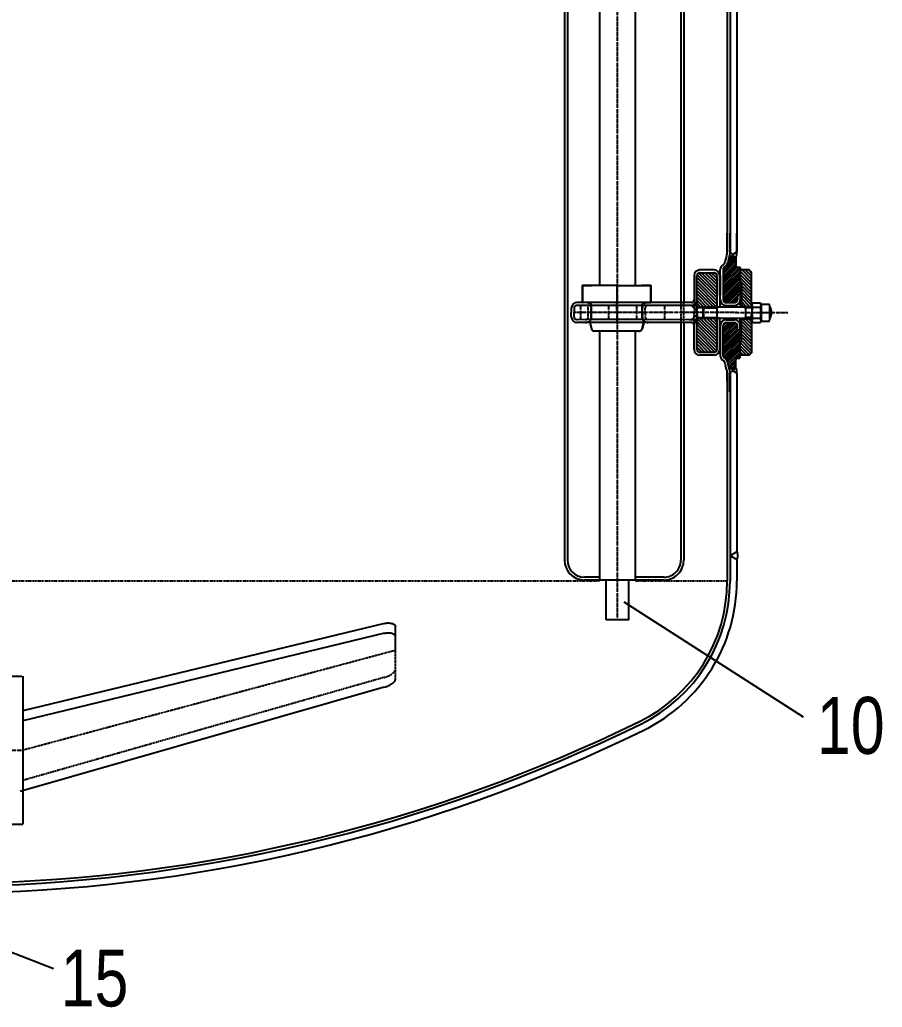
# Model space of a CAD drawing. Extents: x 77471 to 85881, y 26709 to 38599.
# Drawn here: x 79771 to 81287, y 32451 to 34186 of the extents above; entities that cross this region are included whole.
import ezdxf
from ezdxf.enums import TextEntityAlignment as Align

# ---------------------------------------------------------------- set-up
doc = ezdxf.new("R2010")
doc.units = 0
doc.header["$MEASUREMENT"] = 0
for name, pattern in [('DASHDOT', [1, 0.5, -0.25, 0, -0.25]), ('DASHED', [0.75, 0.5, -0.25]), ('DIVIDE', [1.25, 0.5, -0.25, 0, -0.25, 0, -0.25])]:
    doc.linetypes.add(name, pattern=pattern)
for name, color, linetype in [('10', 7, 'CONTINUOUS'), ('11', 7, 'CONTINUOUS'), ('15', 7, 'CONTINUOUS'), ('20', 7, 'CONTINUOUS'), ('21', 7, 'CONTINUOUS'), ('22', 7, 'CONTINUOUS'), ('30', 7, 'CONTINUOUS'), ('49', 7, 'CONTINUOUS'), ('5', 7, 'CONTINUOUS'), ('60', 7, 'CONTINUOUS')]:
    doc.layers.add(name, color=color, linetype=linetype)
doc.styles.get("Standard").update_dxf_attribs({"font": 'txt', "height": 0.2})

msp = doc.modelspace()

# ---------------------------------------------------------------- linework, layer by layer
at = {"layer": '10', "color": 3, "linetype": 'Continuous'}
for p, q in [((80790.3, 34979.2), (80790.3, 33719.1)), ((80853.3, 34979.1), (80853.3, 33718.8)), ((80866.3, 33659.1), (80775.1, 33659.1)), ((80790.3, 33639.4), (80790.3, 33201.6)), ((80853.3, 33639.1), (80853.3, 33201.6)), ((81014.8, 33566.1), (81014.8, 33246.6)), ((81019.8, 33566.3), (81019.8, 33246.6)), ((81031.8, 33565.3), (81031.8, 33251.2)), ((81014.8, 33246.6), (81014.8, 33200.1)), ((81019.8, 33246.6), (81019.8, 33200.1)), ((81031.8, 33237.7), (81031.8, 33200.1))]:
    msp.add_line(p, q, dxfattribs=at)
at = {"layer": '10', "color": 92, "linetype": 'Continuous'}
for p, q in [((81014.8, 34906.1), (81014.8, 33776.8)), ((81019.8, 34906.3), (81019.8, 33776.6)), ((81031.8, 34905.3), (81031.8, 33777.6)), ((81014.8, 33777.1), (81014.8, 33811.2)), ((81019.7, 33811.2), (81019.7, 33776.9)), ((81019.8, 33776.9), (81019.8, 33804.9)), ((81031.8, 33777.9), (81031.8, 33811.2)), ((81014.7, 33792.7), (81014.7, 33776.9)), ((81025.4, 33774.3), (81031.8, 33777.9)), ((81028.7, 33764.6), (81007.7, 33743.6)), ((81028.7, 33768.8), (81007.8, 33747.9)), ((81013.8, 33770.7), (81011.9, 33764.8)), ((81019.8, 33776.9), (81015.7, 33760.7)), ((81026.5, 33770.8), (81015.7, 33760)), ((81024.3, 33771.4), (81017.5, 33767.5)), ((81021, 33769.5), (81017.6, 33766.2)), ((81024.3, 33774.3), (81019.8, 33776.9)), ((81024.3, 33774.3), (81025.4, 33774.3)), ((81024.3, 33771.4), (81025.4, 33771.4)), ((81025.4, 33771.4), (81029.7, 33769)), ((81029.7, 33769), (81029.7, 33753.4)), ((81002.7, 33693.9), (81002.7, 33747.2)), ((81028.7, 33760.4), (81007.7, 33739.4)), ((81028.7, 33756.1), (81007.7, 33735.1)), ((81029.1, 33752.2), (81007.7, 33730.9)), ((81032.6, 33751.5), (81007.7, 33726.6)), ((81036.8, 33751.4), (81007.7, 33722.4)), ((81037.7, 33748.1), (81007.7, 33718.1)), ((81007.7, 33747.2), (81007.7, 33693.9)), ((81037.7, 33743.9), (81007.7, 33713.9)), ((81031.7, 33751.4), (81036.7, 33751.4)), ((81036.7, 33751.4), (81037.7, 33750.4)), ((81037.7, 33750.4), (81037.7, 33681.4)), ((81037.7, 33739.7), (81007.7, 33709.7)), ((81037.7, 33735.4), (81007.7, 33705.4)), ((81037.7, 33731.2), (81007.7, 33701.2)), ((81037.7, 33726.9), (81007.7, 33696.9)), ((80760.7, 33719.1), (80760.7, 33689.1)), ((80820.7, 33719.1), (80760.7, 33719.1)), ((80760.7, 33719.1), (80760.7, 33689.1)), ((80761.1, 33719.1), (80760.7, 33718.7)), ((80820.7, 33719.1), (80880.7, 33719.1)), ((80880.5, 33719.1), (80880.7, 33718.8)), ((80880.7, 33719.1), (80880.7, 33689.1)), ((80880.7, 33719.1), (80880.7, 33689.1)), ((81002.1, 33711.5), (81001.7, 33711.1)), ((81002.7, 33710.7), (81001.7, 33709.7)), ((81002.7, 33709.3), (81001.7, 33710.3)), ((81002.7, 33709.3), (81001.7, 33708.3)), ((81002.7, 33707.9), (81001.7, 33708.9)), ((81002.7, 33710.7), (81002, 33711.5)), ((81037.7, 33722.7), (81007.9, 33692.8)), ((81037.7, 33718.4), (81009.6, 33690.2)), ((81037.7, 33714.2), (81012.6, 33689)), ((81037.7, 33710), (81016.7, 33689)), ((81002.7, 33707.9), (81001.7, 33706.9)), ((81002.7, 33706.4), (81001.7, 33707.4)), ((81002.7, 33706.4), (81001.7, 33705.4)), ((81002.7, 33705), (81001.7, 33706)), ((81002.7, 33705), (81001.7, 33704)), ((81002.7, 33703.6), (81001.7, 33704.6)), ((81002.7, 33703.6), (81001.7, 33702.6)), ((81002.7, 33702.2), (81001.7, 33703.2)), ((81002.1, 33701.5), (81001.7, 33701.8)), ((81002.7, 33702.2), (81002, 33701.5)), ((81032.7, 33700.7), (81021, 33689)), ((81032.7, 33696.5), (81025.2, 33689)), ((81032, 33691.4), (81030.4, 33689.9)), ((81032.7, 33701.5), (81037.7, 33704.3)), ((81032.7, 33701.5), (81032.7, 33694)), ((81037.7, 33705.7), (81034.5, 33702.5)), ((80760.7, 33689.3), (80761, 33689.1)), ((80760.7, 33689.3), (80761, 33689.1)), ((80765.7, 33689.1), (80760.7, 33689.1)), ((80765.7, 33689.1), (80760.7, 33689.1)), ((80776.2, 33674.1), (80776.2, 33684.1)), ((80776.2, 33674.1), (80776.2, 33684.1)), ((80776.2, 33662.3), (80776.2, 33684.1)), ((80865.2, 33662.3), (80865.2, 33684.1)), ((80865.2, 33662.3), (80865.2, 33684.1)), ((80870.2, 33689.1), (80880.7, 33689.1)), ((80870.2, 33689.1), (80880.7, 33689.1)), ((81012.7, 33689), (81027.8, 33689)), ((81012.8, 33684), (81027.7, 33684)), ((80774.8, 33658.7), (80774.7, 33658.7)), ((80774.8, 33658.7), (80774.7, 33658.7)), ((80866.7, 33658.7), (80866.8, 33658.7)), ((80866.7, 33658.7), (80866.8, 33658.7)), ((81012.7, 33659), (81027.7, 33659)), ((81037.7, 33592.5), (81037.7, 33661.5)), ((80773.4, 33653.8), (80776.4, 33642.8)), ((80773.4, 33653.8), (80776.4, 33642.8)), ((80860.3, 33639.1), (80781.2, 33639.1)), ((80827.2, 33639.1), (80814.2, 33639.1)), ((80826.9, 33639.1), (80814.5, 33639.1)), ((80858.7, 33639.1), (80860.3, 33639.1)), ((80868.1, 33653.8), (80865.1, 33642.8)), ((80865.1, 33642.8), (80868.1, 33653.8)), ((81002.1, 33641.4), (81001.7, 33641.1)), ((81002.7, 33640.7), (81001.7, 33639.7)), ((81002.7, 33639.3), (81001.7, 33640.3)), ((81002.7, 33639.3), (81001.7, 33638.3)), ((81002.7, 33640.7), (81002, 33641.4)), ((81002.7, 33649), (81002.7, 33595.7)), ((81013.8, 33654), (81007.7, 33647.9)), ((81018, 33654), (81007.7, 33643.7)), ((81022.3, 33653.9), (81007.7, 33639.4)), ((81026.5, 33653.9), (81007.7, 33635.2)), ((81030, 33653.2), (81007.7, 33630.9)), ((81032.1, 33651), (81007.7, 33626.7)), ((81007.7, 33595.7), (81007.7, 33649)), ((81032.7, 33647.5), (81007.7, 33622.5)), ((81032.7, 33643.2), (81007.7, 33618.2)), ((81034.3, 33640.5), (81007.7, 33614)), ((81037, 33639), (81007.7, 33609.7)), ((81012.7, 33654), (81027.7, 33654)), ((81032.7, 33641.5), (81032.7, 33649)), ((81032.7, 33641.5), (81037.7, 33638.6)), ((81002.7, 33637.9), (81001.7, 33638.9)), ((81002.7, 33637.9), (81001.7, 33636.9)), ((81002.7, 33636.5), (81001.7, 33637.5)), ((81002.7, 33636.5), (81001.7, 33635.5)), ((81002.7, 33635), (81001.7, 33636)), ((81002.7, 33635), (81001.7, 33634)), ((81002.7, 33633.6), (81001.7, 33634.6)), ((81002.7, 33633.6), (81001.7, 33632.6)), ((81002.7, 33632.2), (81001.7, 33633.2)), ((81002.1, 33631.4), (81001.7, 33631.8)), ((81002.7, 33632.2), (81002, 33631.4)), ((81037.7, 33635.5), (81007.7, 33605.5)), ((81037.7, 33631.2), (81007.7, 33601.2)), ((81037.7, 33627), (81007.7, 33597)), ((81037.7, 33622.8), (81008.3, 33593.3)), ((81037.7, 33618.5), (81010.5, 33591.3)), ((81037.7, 33614.3), (81012.9, 33589.4)), ((81037.7, 33610), (81014.7, 33587)), ((81037.7, 33605.8), (81015.6, 33583.6)), ((81037.7, 33601.5), (81016.5, 33580.3)), ((81029.7, 33589.3), (81017.5, 33577)), ((81029.7, 33573.9), (81029.7, 33589.5)), ((81031.7, 33591.5), (81036.7, 33591.5)), ((81037.7, 33597.3), (81031.9, 33591.5)), ((81037.7, 33593.1), (81036.1, 33591.5)), ((81036.7, 33591.5), (81037.7, 33592.5)), ((81013.8, 33572.2), (81011.9, 33578.1)), ((81019.8, 33566.3), (81015.7, 33582.5)), ((81024.3, 33571.5), (81017.5, 33575.4)), ((81029.7, 33585.1), (81019.1, 33574.4)), ((81029.7, 33580.8), (81021.8, 33572.9)), ((81024.3, 33571.5), (81025.4, 33571.5)), ((81029.7, 33576.6), (81024.6, 33571.5)), ((81025.4, 33571.5), (81029.7, 33573.9)), ((81014.7, 33550.5), (81014.7, 33566.3)), ((81014.8, 33566.1), (81014.8, 33532)), ((81019.7, 33532), (81019.7, 33566.3)), ((81024.3, 33569), (81019.8, 33566.3)), ((81019.8, 33566.3), (81019.8, 33538.3)), ((81024.3, 33569), (81025.4, 33569)), ((81025.4, 33569), (81031.8, 33565.3)), ((81031.8, 33565.3), (81031.8, 33532))]:
    msp.add_line(p, q, dxfattribs=at)
at = {"layer": '10', "color": 2, "linetype": 'DASHDOT'}
msp.add_line((80820.7, 33719.1), (80820.7, 33689.1), dxfattribs=at)
at = {"layer": '10', "color": 1, "linetype": 'Continuous'}
for p, q in [((81001.9, 33711.5), (81001.7, 33711.3)), ((81002.3, 33711.5), (81001.7, 33710.9)), ((81002.7, 33711.5), (81001.7, 33710.5)), ((81002.7, 33710.2), (81001.7, 33711.2)), ((81002.7, 33711), (81001.7, 33710)), ((81002.7, 33709.8), (81001.7, 33710.8)), ((81002.7, 33710.6), (81001.7, 33709.6)), ((81002.7, 33709.4), (81001.7, 33710.4)), ((81002.7, 33710.2), (81001.7, 33709.2)), ((81002.7, 33709), (81001.7, 33710)), ((81002.7, 33709.8), (81001.7, 33708.8)), ((81002.7, 33708.5), (81001.7, 33709.5)), ((81002.7, 33709.3), (81001.7, 33708.3)), ((81002.7, 33708.1), (81001.7, 33709.1)), ((81002.7, 33708.9), (81001.7, 33707.9)), ((81002.7, 33707.7), (81001.7, 33708.7)), ((81002.7, 33708.5), (81001.7, 33707.5)), ((81002.7, 33710.7), (81001.9, 33711.5)), ((81002.7, 33711.1), (81002.4, 33711.5)), ((81002.7, 33707.3), (81001.7, 33708.3)), ((81002.7, 33708.1), (81001.7, 33707.1)), ((81002.7, 33706.8), (81001.7, 33707.8)), ((81002.7, 33707.7), (81001.7, 33706.7)), ((81002.7, 33706.4), (81001.7, 33707.4)), ((81002.7, 33707.2), (81001.7, 33706.2)), ((81002.7, 33706), (81001.7, 33707)), ((81002.7, 33706.8), (81001.7, 33705.8)), ((81002.7, 33705.6), (81001.7, 33706.6)), ((81002.7, 33706.4), (81001.7, 33705.4)), ((81002.7, 33705.1), (81001.7, 33706.1)), ((81002.7, 33706), (81001.7, 33705)), ((81002.7, 33704.7), (81001.7, 33705.7)), ((81002.7, 33705.5), (81001.7, 33704.5)), ((81002.7, 33704.3), (81001.7, 33705.3)), ((81002.7, 33705.1), (81001.7, 33704.1)), ((81002.7, 33703.9), (81001.7, 33704.9)), ((81002.7, 33704.7), (81001.7, 33703.7)), ((81002.7, 33703.4), (81001.7, 33704.4)), ((81002.7, 33704.3), (81001.7, 33703.3)), ((81002.7, 33703), (81001.7, 33704)), ((81002.7, 33703.8), (81001.7, 33702.8)), ((81002.7, 33702.6), (81001.7, 33703.6)), ((81002.7, 33703.4), (81001.7, 33702.4)), ((81002.7, 33702.2), (81001.7, 33703.2)), ((81002.7, 33703), (81001.7, 33702)), ((81002.7, 33701.7), (81001.7, 33702.7)), ((81002.7, 33702.6), (81001.7, 33701.6)), ((81002.6, 33701.5), (81001.7, 33702.3)), ((81002.2, 33701.5), (81001.7, 33701.9)), ((81001.8, 33701.5), (81001.7, 33701.5)), ((81002.7, 33702.1), (81002.1, 33701.5)), ((81002.7, 33701.7), (81002.5, 33701.5)), ((81002.6, 33641.4), (81001.7, 33640.6)), ((81002.2, 33641.4), (81001.7, 33641)), ((81001.8, 33641.4), (81001.7, 33641.4)), ((81002.7, 33640.3), (81001.7, 33641.3)), ((81002.7, 33641.2), (81001.7, 33640.2)), ((81002.7, 33639.9), (81001.7, 33640.9)), ((81002.7, 33640.7), (81001.7, 33639.7)), ((81002.7, 33639.5), (81001.7, 33640.5)), ((81002.7, 33640.3), (81001.7, 33639.3)), ((81002.7, 33639.1), (81001.7, 33640.1)), ((81002.7, 33639.9), (81001.7, 33638.9)), ((81002.7, 33638.6), (81001.7, 33639.6)), ((81002.7, 33639.5), (81001.7, 33638.5)), ((81002.7, 33638.2), (81001.7, 33639.2)), ((81002.7, 33639), (81001.7, 33638)), ((81002.7, 33640.8), (81002.1, 33641.4)), ((81002.7, 33641.2), (81002.5, 33641.4)), ((81002.7, 33637.8), (81001.7, 33638.8)), ((81002.7, 33638.6), (81001.7, 33637.6)), ((81002.7, 33637.4), (81001.7, 33638.4)), ((81002.7, 33638.2), (81001.7, 33637.2)), ((81002.7, 33636.9), (81001.7, 33637.9)), ((81002.7, 33637.8), (81001.7, 33636.8)), ((81002.7, 33636.5), (81001.7, 33637.5)), ((81002.7, 33637.3), (81001.7, 33636.3)), ((81002.7, 33636.1), (81001.7, 33637.1)), ((81002.7, 33636.9), (81001.7, 33635.9)), ((81002.7, 33635.7), (81001.7, 33636.7)), ((81002.7, 33636.5), (81001.7, 33635.5)), ((81002.7, 33635.3), (81001.7, 33636.3)), ((81002.7, 33636.1), (81001.7, 33635.1)), ((81002.7, 33634.8), (81001.7, 33635.8)), ((81002.7, 33635.6), (81001.7, 33634.6)), ((81002.7, 33634.4), (81001.7, 33635.4)), ((81002.7, 33635.2), (81001.7, 33634.2)), ((81002.7, 33634), (81001.7, 33635)), ((81002.7, 33634.8), (81001.7, 33633.8)), ((81002.7, 33633.6), (81001.7, 33634.6)), ((81002.7, 33634.4), (81001.7, 33633.4)), ((81002.7, 33633.1), (81001.7, 33634.1)), ((81002.7, 33633.9), (81001.7, 33632.9)), ((81002.7, 33632.7), (81001.7, 33633.7)), ((81002.7, 33633.5), (81001.7, 33632.5)), ((81002.7, 33632.3), (81001.7, 33633.3)), ((81002.7, 33633.1), (81001.7, 33632.1)), ((81002.7, 33631.9), (81001.7, 33632.9)), ((81002.7, 33632.7), (81001.7, 33631.7)), ((81002.7, 33631.4), (81001.7, 33632.4)), ((81002.3, 33631.4), (81001.7, 33632)), ((81001.9, 33631.4), (81001.7, 33631.6)), ((81002.7, 33632.3), (81001.9, 33631.4)), ((81002.7, 33631.8), (81002.4, 33631.4))]:
    msp.add_line(p, q, dxfattribs=at)
at = {"layer": '10', "color": 3, "linetype": 'DIVIDE'}
for p, q in [((78231.8, 33200.1), (80790.3, 33200.1)), ((80853.3, 33200.1), (81014.8, 33200.1))]:
    msp.add_line(p, q, dxfattribs=at)
at = {"layer": '10', "color": 92, "linetype": 'Continuous'}
for points in [[(80870.2, 33689.1), (80760.7, 33689.1), (80760.7, 33719.1), (80776.4, 33719.1)], [(80870.2, 33689.1), (80880.7, 33689.1), (80880.7, 33719.1), (80863.9, 33719.1)]]:
    msp.add_lwpolyline(points, dxfattribs=at)
for points in [[(81002.7, 33711.5), (81001.7, 33711.5), (81001.7, 33701.5), (81002.7, 33701.5)], [(81002.7, 33631.4), (81001.7, 33631.4), (81001.7, 33641.4), (81002.7, 33641.4)]]:
    msp.add_lwpolyline(points, close=True, dxfattribs=at)
at = {"layer": '10', "color": 3, "linetype": 'Continuous'}
msp.add_lwpolyline([(81021.8, 33243.5), (81031.8, 33237.7), (81031.8, 33237.7, 0.284491), (81031.8, 33251.2), (81031.8, 33251.2), (81021.8, 33245.5), (81021.8, 33245.5), (81019.8, 33246.6), (81019.8, 33246.6), (81019.8, 33242.3), (81019.8, 33242.3)], format="xyb", close=True, dxfattribs=at)
at = {"layer": '10', "color": 92, "linetype": 'Continuous'}
for centre, radius, start, end in [((81005.4, 33760.9), 5.6, 299.3823, 355.7801), ((81005.7, 33760.4), 10, 299.5877, 360), ((81030.9, 33758.3), 20.1, 161.2249, 173.6632), ((80994.8, 33777.1), 20, 342.1546, 0.0007), ((81012.7, 33747.2), 10, 117.6728, 180), ((81012.7, 33747.2), 5, 113.9664, 180), ((81031.7, 33753.4), 2, 180, 270), ((81012.7, 33694), 10, 180, 270), ((81012.7, 33694), 5, 180, 270), ((81027.7, 33694), 5, 270, 360), ((81027.7, 33694), 10, 270, 360), ((80771.2, 33684.1), 5, 360, 90), ((80870.2, 33684.1), 5, 90, 180), ((80870.2, 33684.1), 5, 90, 180), ((80778.2, 33655.1), 5, 135, 194.9971), ((80778.2, 33655.1), 5, 135, 194.9971), ((80771.2, 33662.3), 5, 315, 360), ((80870.2, 33662.3), 5, 180, 225), ((80870.2, 33662.3), 5, 180, 225), ((80863.2, 33655.1), 5, 345.0029, 45), ((80863.2, 33655.1), 5, 345.0029, 45), ((81012.7, 33649), 10, 90, 180), ((81027.7, 33649), 10, 0, 90), ((80781.2, 33644.1), 5, 194.9951, 270), ((80781.2, 33644.1), 5, 194.9951, 270), ((80860.3, 33644.1), 5, 270, 345.0049), ((80860.3, 33644.1), 5, 270, 345.0049), ((81012.7, 33649), 5, 90, 180), ((81027.7, 33649), 5, 0, 90), ((81012.7, 33595.7), 10, 180, 242.3272), ((81012.7, 33595.7), 5, 180, 246.0336), ((81005.7, 33582.5), 10, 360, 60.4123), ((81031.7, 33589.5), 2, 90, 180), ((81005.4, 33582), 5.6, 4.2199, 60.6177), ((81030.9, 33584.6), 20.1, 186.3368, 198.7751), ((80994.8, 33566.1), 20, 359.9993, 17.8454)]:
    msp.add_arc(centre, radius, start, end, dxfattribs=at)
at = {"layer": '10', "color": 3, "linetype": 'Continuous'}
for centre, radius, start, end in [((80739.8, 33200.1), 275, 296.0836, 0), ((80739.8, 33200.1), 280, 296.0836, 0), ((80739.8, 33200.1), 292, 296.0836, 0), ((79631.8, 35463.5), 2800, 270.4345, 296.0836), ((79631.8, 35463.5), 2795, 271.0623, 296.0836), ((79631.8, 35463.5), 2812, 270.4574, 296.0836)]:
    msp.add_arc(centre, radius, start, end, dxfattribs=at)
at = {"layer": '11', "color": 92, "linetype": 'Continuous'}
for p, q in [((80412.3, 33125.4), (79776.8, 32971.8)), ((80431.8, 33078), (80431.8, 33120.1)), ((80412.3, 33108), (79776.8, 32954.5)), ((79631.8, 33032.5), (79774.9, 33032.5)), ((79776.8, 33032.5), (79776.8, 32772.5)), ((80411.8, 33013.2), (79772.3, 32830.3)), ((79631.8, 32772.5), (79776.9, 32772.5))]:
    msp.add_line(p, q, dxfattribs=at)
at = {"layer": '11', "color": 92, "linetype": 'DASHDOT'}
for p in [(80431.8, 33078), (79631.8, 32902.5)]:
    msp.add_line(p, (79776.8, 32902.5), dxfattribs=at)
at = {"layer": '11', "color": 92, "linetype": 'DASHED'}
for p, q in [((80431.8, 33027.1), (80431.8, 33078)), ((80411.8, 33030.5), (79776.8, 32849.5))]:
    msp.add_line(p, q, dxfattribs=at)
at = {"layer": '11', "color": 92, "linetype": 'Continuous'}
for points in [[(80412.3, 33125.4, -0.027271), (80415.7, 33126, -0.028787), (80419.1, 33126.2, -0.032079), (80422.2, 33126.1, -0.037705), (80425.1, 33125.5, -0.046509), (80427.6, 33124.6, -0.059221), (80429.6, 33123.4, -0.074722), (80431, 33121.8, -0.086907), (80431.8, 33120.1, -0.086907)], [(80412.3, 33108, -0.027271), (80415.7, 33108.7, -0.028787), (80419.1, 33108.9, -0.032079), (80422.2, 33108.8, -0.037705), (80425.1, 33108.2, -0.046509), (80427.6, 33107.3, -0.059221), (80429.6, 33106, -0.074722), (80431, 33104.5, -0.086907), (80431.8, 33102.7, -0.086907)], [(80411.8, 33013.2, 0.022803), (80416.1, 33014.5, 0.024256), (80420.2, 33016.1, 0.02749), (80423.8, 33018.1, 0.033279), (80426.9, 33020.2, 0.043063), (80429.3, 33022.5, 0.058976), (80431, 33024.8, 0.081801), (80431.8, 33027.1, 0.081801)]]:
    msp.add_lwpolyline(points, format="xyb", dxfattribs=at)
at = {"layer": '11', "color": 92, "linetype": 'DASHED'}
msp.add_lwpolyline([(80411.8, 33030.5, 0.022803), (80416.1, 33031.8, 0.024256), (80420.2, 33033.5, 0.02749), (80423.8, 33035.4, 0.033279), (80426.9, 33037.6, 0.043063), (80429.3, 33039.9, 0.058976), (80431, 33042.2, 0.081801), (80431.8, 33044.4, 0.081801)], format="xyb", dxfattribs=at)
at = {"layer": '15', "color": 92, "linetype": 'Continuous'}
for p, q in [((80771, 33719.1), (80776.4, 33719.1)), ((80776.2, 33662.3), (80776.2, 33684.1))]:
    msp.add_line(p, q, dxfattribs=at)
at = {"layer": '15', "color": 1, "linetype": 'Continuous'}
for p, q in [((80833.3, 33163.2), (81148.6, 32961.1)), ((79629.8, 32597.3), (79830.5, 32519.1))]:
    msp.add_line(p, q, dxfattribs=at)
at = {"layer": '15', "color": 92, "linetype": 'Continuous'}
msp.add_lwpolyline([(80771.2, 33689.1), (80760.7, 33689.1), (80760.7, 33719.1), (80770.8, 33719.1)], dxfattribs=at)
for centre, start, end in [((80771.2, 33684.1), 360, 90), ((80778.2, 33655.1), 135, 192.4138), ((80771.2, 33662.3), 315, 360)]:
    msp.add_arc(centre, 5, start, end, dxfattribs=at)
at = {"layer": '20', "color": 92, "linetype": 'Continuous'}
for p, q in [((81057.7, 33724), (81037.7, 33744)), ((81057.7, 33729.6), (81040.9, 33746.4)), ((81057.7, 33735.3), (81046.6, 33746.4)), ((81057.7, 33740.9), (81052.2, 33746.4)), ((80995.8, 33698.5), (80961.8, 33732.5)), ((80996.8, 33691.9), (80961.8, 33726.9)), ((80995.8, 33704.2), (80962, 33737.9)), ((80995.8, 33709.8), (80964.6, 33741)), ((80995.8, 33715.5), (80969.9, 33741.3)), ((80995.8, 33721.1), (80975.4, 33741.5)), ((80995.8, 33726.8), (80981.1, 33741.5)), ((80995.8, 33732.5), (80986.7, 33741.5)), ((80995.2, 33738.7), (80992.9, 33740.9)), ((81057.7, 33718.3), (81037.7, 33738.3)), ((81057.7, 33712.7), (81037.7, 33732.7)), ((81057.7, 33707), (81037.7, 33727)), ((80996.8, 33686.2), (80961.8, 33721.2)), ((80997.3, 33680), (80961.8, 33715.5)), ((80991.7, 33680), (80961.8, 33709.9)), ((81057.7, 33701.3), (81039.7, 33719.3)), ((81057.7, 33695.7), (81039.7, 33713.7)), ((80986, 33680), (80961.8, 33704.2)), ((80980.4, 33680), (80961.8, 33698.6)), ((80974.7, 33680), (80961.8, 33692.9)), ((81002.8, 33692.3), (81002.7, 33692.2)), ((81057.7, 33690), (81039.7, 33708)), ((81057.7, 33684.4), (81039.7, 33702.4)), ((81054, 33682.4), (81039.7, 33696.7)), ((81048.4, 33682.4), (81039.7, 33691.1)), ((80740.7, 33679.1), (80740.7, 33671.6)), ((80745.7, 33679.1), (80745.7, 33671.6)), ((80951.9, 33688.9), (80750.7, 33689.1)), ((80948.2, 33683.9), (80750.7, 33684.1)), ((80961.8, 33683.9), (80948.2, 33683.9)), ((80951.8, 33688.9), (80951.9, 33688.9)), ((80963.6, 33680), (80958, 33685.5)), ((80969.1, 33680), (80961.8, 33687.3)), ((81042.7, 33682.4), (81039.7, 33685.4)), ((81039.7, 33683.4), (81039.7, 33681.4)), ((81040.7, 33682.4), (81040.7, 33681.4)), ((81056.7, 33682.4), (81056.7, 33681.4)), ((80740.7, 33664.1), (80740.7, 33671.6)), ((80745.7, 33664.1), (80745.7, 33671.6)), ((80948.2, 33658.9), (80750.7, 33659.1)), ((80961.8, 33658.9), (80948.2, 33658.9)), ((80995.8, 33627.3), (80960.8, 33662.3)), ((80995.8, 33621.6), (80960.8, 33656.6)), ((80995.8, 33632.9), (80965.8, 33662.9)), ((80995.8, 33638.6), (80971.4, 33663)), ((80995.8, 33644.2), (80977, 33663)), ((80996.9, 33648.7), (80982.7, 33663)), ((80996.8, 33654.6), (80989.9, 33661.4)), ((80996.8, 33660.2), (80994, 33663)), ((81039.7, 33659.5), (81039.7, 33661.5)), ((81040.9, 33660.5), (81039.7, 33658.5)), ((81057.7, 33638.5), (81039.7, 33656.5)), ((81040.7, 33660.5), (81040.7, 33661.5)), ((81057.7, 33644.1), (81041.4, 33660.5)), ((81057.7, 33649.8), (81047.1, 33660.5)), ((81057.7, 33655.4), (81052.7, 33660.5)), ((81056.7, 33660.5), (81056.7, 33661.5)), ((81057.7, 33655), (81057.7, 33671.5)), ((80951.9, 33653.9), (80750.7, 33654.1)), ((80951.8, 33653.9), (80951.9, 33653.9)), ((80995.8, 33616), (80961.8, 33650)), ((80995.8, 33610.3), (80961.8, 33644.3)), ((81057.7, 33632.8), (81039.7, 33650.8)), ((81057.7, 33627.2), (81039.7, 33645.2)), ((81057.7, 33621.5), (81039.7, 33639.5)), ((80995.5, 33604.9), (80961.8, 33638.6)), ((80992.8, 33601.9), (80961.8, 33633)), ((80987.6, 33601.5), (80961.8, 33627.3)), ((80982, 33601.5), (80961.8, 33621.7)), ((81057.7, 33615.8), (81039.7, 33633.8)), ((81057.7, 33610.2), (81039.7, 33628.2)), ((81057.7, 33604.5), (81039.7, 33622.5)), ((80976.3, 33601.5), (80961.8, 33616)), ((80970.6, 33601.5), (80961.8, 33610.4)), ((81038.8, 33620.9), (81037.7, 33619.1)), ((81057, 33599.7), (81037.7, 33618.9)), ((81054.1, 33596.8), (81037.7, 33613.2)), ((81048.8, 33596.5), (81037.7, 33607.6)), ((81043.2, 33596.5), (81037.7, 33601.9)), ((80789.4, 33206.6), (80763.9, 33206.6)), ((80903.4, 33206.5), (80853.3, 33206.5)), ((80821.8, 33201.6), (80763.8, 33201.6)), ((80903.4, 33201.5), (80821.8, 33201.6)), ((80841.8, 33131.6), (80801.8, 33131.6))]:
    msp.add_line(p, q, dxfattribs=at)
at = {"layer": '20', "color": 92, "linetype": 'DASHED'}
for p, q in [((80770.7, 33664.2), (80770.7, 33679.2)), ((80775.7, 33664.1), (80775.7, 33679.2)), ((80865.7, 33671.7), (80865.7, 33679.2)), ((80870.7, 33671.7), (80870.7, 33679.2)), ((80865.7, 33671.7), (80865.7, 33664.2)), ((80870.7, 33671.7), (80870.7, 33664.2))]:
    msp.add_line(p, q, dxfattribs=at)
at = {"layer": '20', "color": 52, "linetype": 'DASHDOT'}
msp.add_line((81031.8, 33671.4), (80745.7, 33671.6), dxfattribs=at)
at = {"layer": '20', "color": 92, "linetype": 'Continuous'}
for points in [[(81037.7, 33744.4), (81037.7, 33722.6), (81037.7, 33722.6), (81039.7, 33721.4), (81039.7, 33721.4), (81039.7, 33683.4), (81039.7, 33683.4), (81040.7, 33682.4), (81040.7, 33682.4), (81056.7, 33682.4), (81056.7, 33682.4), (81057.7, 33683.4), (81057.7, 33681.4), (81057.7, 33742.4), (81057.7, 33742.4), (81053.7, 33746.4), (81053.7, 33746.4), (81039.7, 33746.4), (81039.7, 33746.4)], [(81037.7, 33598.5), (81037.7, 33620.3), (81037.7, 33620.3), (81039.7, 33621.5), (81039.7, 33621.5), (81039.7, 33659.5), (81039.7, 33659.5), (81040.7, 33660.5), (81040.7, 33660.5), (81056.7, 33660.5), (81056.7, 33660.5), (81057.7, 33659.5), (81057.7, 33661.5), (81057.7, 33600.5), (81057.7, 33600.5), (81053.7, 33596.5), (81053.7, 33596.5), (81039.7, 33596.5), (81039.7, 33596.5)]]:
    msp.add_lwpolyline(points, close=True, dxfattribs=at)
for points in [[(80961.8, 33673.9), (80951.8, 33683.9), (80951.8, 33683.9), (80961.8, 33673.9), (80961.8, 33693.9), (80961.8, 33693.9, -0.414214), (80951.8, 33683.9), (80951.8, 33683.9)], [(80961.8, 33668.9), (80951.8, 33658.9), (80951.8, 33658.9), (80961.8, 33668.9), (80961.8, 33648.9), (80961.8, 33648.9, 0.414214), (80951.8, 33658.9), (80951.8, 33658.9)]]:
    msp.add_lwpolyline(points, format="xyb", close=True, dxfattribs=at)
for centre, radius, start, end in [((80951.8, 33693.9), 5, 270, 360), ((80951.8, 33693.9), 10, 270, 360), ((80750.7, 33679.1), 10, 90, 180), ((80750.7, 33679.1), 5, 90, 180), ((80750.7, 33664.1), 10, 180, 270), ((80750.7, 33664.1), 5, 180, 270), ((80951.8, 33648.9), 5, 0, 90)]:
    msp.add_arc(centre, radius, start, end, dxfattribs=at)
at = {"layer": '20', "color": 92, "linetype": 'DASHED'}
for centre, radius, start, end in [((80765.7, 33679.2), 10, 0, 90), ((80765.7, 33679.2), 5, 0, 90), ((80875.7, 33679.2), 10, 92.0407, 180), ((80875.7, 33679.2), 5, 90, 180), ((80765.7, 33664.2), 5, 270, 0), ((80765.7, 33664.1), 10, 269.9534, 0), ((80875.7, 33664.2), 10, 180, 270), ((80875.7, 33664.2), 5, 180, 270)]:
    msp.add_arc(centre, radius, start, end, dxfattribs=at)
at = {"layer": '21', "color": 92, "linetype": 'Continuous'}
for p, q in [((80733.8, 35559.8), (80733.9, 33236.6)), ((80933.4, 34993.9), (80933.4, 33689)), ((80938.4, 34993.9), (80938.4, 33689)), ((80728.8, 34904.8), (80728.8, 33236.6)), ((80933.4, 33653.9), (80933.4, 33236.5)), ((80938.4, 33653.9), (80938.4, 33236.5))]:
    msp.add_line(p, q, dxfattribs=at)
at = {"layer": '21', "color": 92, "linetype": 'DASHED'}
for p, q in [((80933.4, 33689), (80933.4, 33653.9)), ((80938.4, 33653.9), (80938.4, 33689))]:
    msp.add_line(p, q, dxfattribs=at)
at = {"layer": '21', "color": 92, "linetype": 'Continuous'}
for centre, radius, start, end in [((80763.8, 33236.6), 35, 180, 269.9695), ((80763.9, 33236.6), 30, 180.0018, 269.9678), ((80903.4, 33236.5), 30, 269.968, 360), ((80903.4, 33236.5), 35, 269.9657, 0)]:
    msp.add_arc(centre, radius, start, end, dxfattribs=at)
at = {"layer": '22', "color": 92, "linetype": 'Continuous'}
for p, q in [((80991.7, 33746.5), (80966.8, 33746.5)), ((80961.7, 33680), (80961.7, 33736.7)), ((80966.7, 33741.5), (80991.7, 33741.5)), ((80996.7, 33736.5), (80996.7, 33671.5)), ((81001.7, 33711.4), (81001.7, 33736.6)), ((81001.7, 33736.5), (81001.7, 33681.5)), ((81002.7, 33711.4), (81002.7, 33736.6)), ((81002.7, 33736.4), (81002.7, 33714.8)), ((81002.7, 33736.4), (81002.7, 33711.4)), ((80961.7, 33681.5), (80996.7, 33681.5)), ((80961.7, 33671.5), (80961.7, 33680)), ((80971.7, 33680), (80961.7, 33680)), ((80971.7, 33680), (80973.2, 33681.5)), ((80971.7, 33680), (80971.7, 33671.5)), ((80971.7, 33680), (80996.7, 33680)), ((80973.2, 33681.5), (80973.2, 33671.5)), ((81001.3, 33681.5), (80996.7, 33680)), ((80961.7, 33663), (80961.7, 33671.5)), ((80961.7, 33606.5), (80961.7, 33663)), ((80961.7, 33663), (80971.7, 33663)), ((80961.7, 33661.5), (81002.7, 33661.5)), ((80971.7, 33671.5), (80971.7, 33663)), ((80973.2, 33661.5), (80971.7, 33663)), ((80971.7, 33662.9), (80996.7, 33662.9)), ((80973.2, 33671.5), (80973.2, 33661.5)), ((80996.7, 33671.5), (80996.7, 33606.5)), ((81001.3, 33661.5), (80996.7, 33663)), ((81001.7, 33606.4), (81001.7, 33661.5)), ((80971.7, 33601.5), (80966.7, 33601.5)), ((80991.7, 33596.4), (80966.8, 33596.4)), ((80991.7, 33601.5), (80971.7, 33601.5))]:
    msp.add_line(p, q, dxfattribs=at)
for centre, radius, start, end in [((81021.4, 33775.7), 10.6, 322.0987, 11.7746), ((80991.7, 33736.5), 10, 0, 90), ((80966.8, 33736.5), 5, 90, 180), ((80991.7, 33736.5), 5, 0, 90), ((80966.8, 33606.5), 5, 180, 270), ((80991.7, 33606.4), 10, 270, 360), ((80991.8, 33606.5), 5, 270, 360), ((81021.4, 33567.5), 10.6, 348.2254, 37.9013)]:
    msp.add_arc(centre, radius, start, end, dxfattribs=at)
at = {"layer": '30', "color": 92, "linetype": 'DASHDOT'}
for p, q in [((80757.6, 33659.5), (80757.6, 33683.5)), ((80806.9, 33659.5), (80806.9, 33683.5)), ((80820.7, 33671.6), (80820.7, 33689.1)), ((80856.1, 33659), (80856.1, 33683)), ((80905.3, 33659.5), (80905.3, 33683.5)), ((80820.7, 33671.6), (80820.7, 33654.1))]:
    msp.add_line(p, q, dxfattribs=at)
at = {"layer": '30', "color": 52, "linetype": 'DASHDOT'}
for p, q in [((81028.8, 33671.5), (81031.8, 33671.5)), ((81031.8, 33671.5), (81121.2, 33671.5))]:
    msp.add_line(p, q, dxfattribs=at)
at = {"layer": '30', "color": 92, "linetype": 'Continuous'}
for centre, start, end in [((80966.8, 33736.4), 90, 180), ((80966.8, 33606.4), 180, 267.438)]:
    msp.add_arc(centre, 10, start, end, dxfattribs=at)
at = {"layer": '49', "color": 2, "linetype": 'DASHDOT'}
msp.add_line((80821.8, 33131.6), (80821.8, 36894.9), dxfattribs=at)
at = {"layer": '49', "color": 3, "linetype": 'Continuous'}
for p, q in [((80801.8, 33131.6), (80801.8, 33201.6)), ((80841.8, 33131.6), (80841.8, 33201.6))]:
    msp.add_line(p, q, dxfattribs=at)
at = {"layer": '5', "color": 92, "linetype": 'Continuous'}
for p, q in [((80956.8, 33736.4), (80956.8, 33693.9)), ((80956.8, 33736.4), (80956.8, 33693.9)), ((80956.8, 33606.4), (80956.8, 33648.9)), ((80956.8, 33606.4), (80956.8, 33648.9))]:
    msp.add_line(p, q, dxfattribs=at)
at = {"layer": '5', "color": 92, "linetype": 'DIVIDE'}
for p in [(80956.8, 33693.9), (80956.8, 33648.9)]:
    msp.add_line(p, (80956.8, 33671.4), dxfattribs=at)
at = {"layer": '60', "color": 92, "linetype": 'Continuous'}
for p, q in [((80973.2, 33681.4), (81058.2, 33681.5)), ((81044.2, 33681.5), (81046.8, 33680)), ((81046.8, 33681.5), (81046.8, 33671.5)), ((81058.2, 33680), (81046.8, 33680)), ((81058.2, 33685), (81058.2, 33671.5)), ((81059.2, 33681), (81073.3, 33681)), ((81059.3, 33688.8), (81073.2, 33688.8)), ((81074.2, 33685), (81074.2, 33671.5)), ((81075.2, 33686.5), (81089.1, 33686.5)), ((81090.9, 33680), (81090.1, 33680)), ((81090.1, 33679), (81090.1, 33671.5)), ((80973.2, 33661.4), (81058.2, 33661.5)), ((81044.2, 33661.5), (81046.8, 33663)), ((81046.8, 33671.5), (81046.8, 33661.5)), ((81058.2, 33663), (81046.8, 33663)), ((81058.2, 33657.9), (81058.2, 33671.5)), ((81059.2, 33661.9), (81073.3, 33661.9)), ((81074.2, 33657.9), (81074.2, 33671.5)), ((81075.2, 33671.5), (81089.1, 33671.5)), ((81075.2, 33656.5), (81089.1, 33656.5)), ((81090.1, 33671.5), (81090.1, 33661.5)), ((81090.1, 33671.5), (81090.1, 33664)), ((81090.9, 33663), (81090.1, 33663)), ((81059.3, 33654.1), (81073.2, 33654.1))]:
    msp.add_line(p, q, dxfattribs=at)
for centre, radius, start, end in [((81066.2, 33684.9), 7.95, 150.6436, 208.9867), ((81114.7, 33670.5), 56.5, 169.221, 178.9872), ((81066.3, 33684.9), 7.95, 331.0133, 29.3564), ((81017.8, 33670.5), 56.5, 1.0128, 10.779), ((81102.9, 33679), 28.6, 164.8167, 195.1833), ((81061.4, 33679), 28.6, 344.8167, 15.1833), ((81072.8, 33671.5), 20, 330.0262, 30.0229), ((81114.7, 33672.5), 56.5, 181.0128, 190.779), ((81066.2, 33658), 7.95, 151.0133, 209.3564), ((81066.3, 33658), 7.95, 330.6436, 28.9867), ((81017.8, 33672.5), 56.5, 349.221, 358.9872), ((81102.9, 33664), 28.6, 164.8167, 195.1833), ((81061.4, 33664), 28.6, 344.8167, 15.1833)]:
    msp.add_arc(centre, radius, start, end, dxfattribs=at)

# ---------------------------------------------------------------- texts
at = {"layer": '15', "color": 1, "linetype": 'Continuous', "width": 0.79999}
for s, p in [('10', (81232, 32896.2)), ('15', (79902.8, 32452.5))]:
    msp.add_text(s, height=100, dxfattribs=at).set_placement(p, align=Align.CENTER)

doc.saveas('drawing.dxf')
